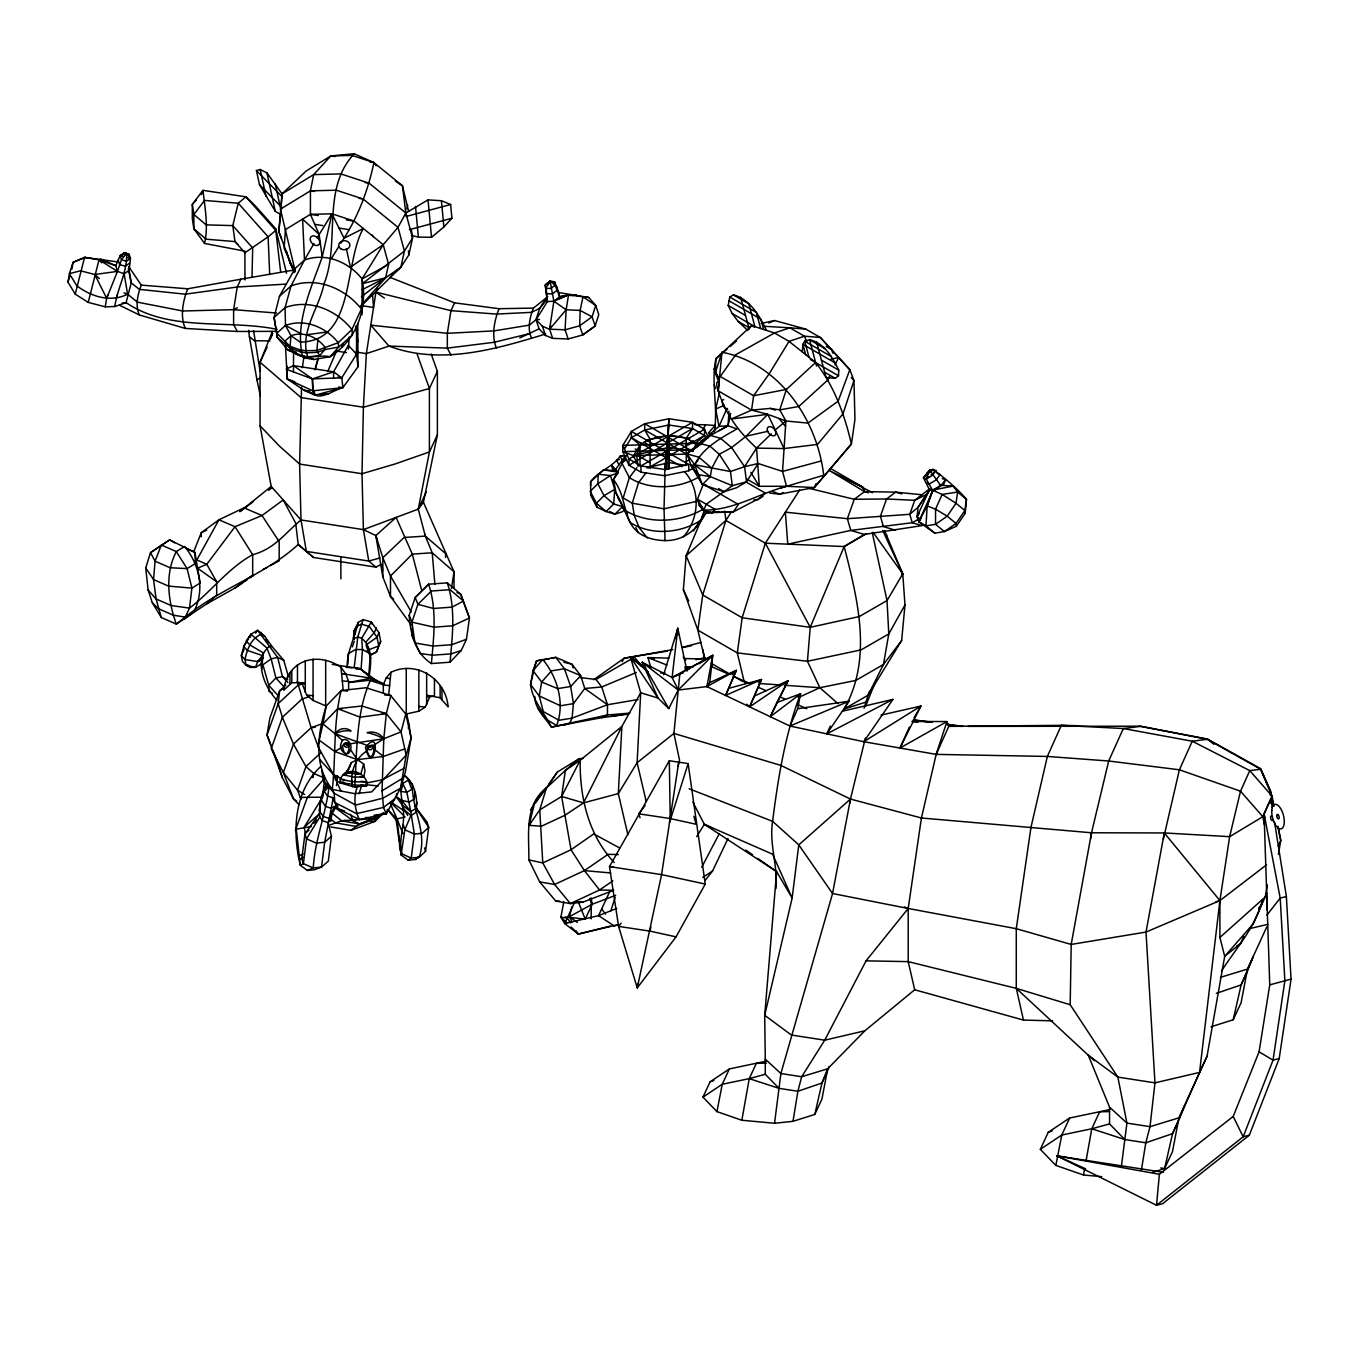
<?xml version="1.0" encoding="UTF-8"?>
<svg xmlns="http://www.w3.org/2000/svg" width="1359" height="1359" viewBox="0 0 1359 1359"><rect width="100%" height="100%" fill="white"/><g stroke="black" fill="none" stroke-linecap="round" stroke-linejoin="round"><path stroke-width="1.5" d="M313.895 243.533L304.501 260.045L295.005 268.538L279.444 296.313L274.059 317.496L277.287 337.576L288.159 350.18L305.537 358.181L302.479 356.058C294.682 322.813 311.279 288.006 322.219 256.987L319.11 234.36L310.413 214.348L310.447 190.855L313.657 174.615L330.832 155.945L354.223 153.737L373.929 162.604L402.434 185.775L408.6 211.325M354.257 639.511L354.274 630.508L358.334 622.388L363.091 619.551L371.33 621.98L378.974 632.716L380.673 641.414L376.392 652.014L370.667 655.14M583.096 758.458L579.172 758.679L557.292 772.082L546.42 787.999L539.761 809.845L542.768 862.931L554.625 884.471L570.372 903.599L599.54 890.009L613.69 890.298L583.215 902.036L570.372 903.599L555.746 901.068L539.693 881.906L528.872 859.89C529.161 834.749 523.894 805.292 546.573 787.591L535.463 803.016M293.442 371.907L293.578 351.268M669.223 468.787L669.07 435.254L668.458 442.117M411.369 235.413L418.385 237.078L431.533 237.298L443.883 226.97L451.918 218.221L450.627 204.513L441.42 200.724L428.017 199.875L405.831 213.006L398 227.344L383.221 244.688L362.089 278.918C367.881 308.952 356.415 340.175 330.203 356.687L313.98 359.489L307.797 356.873C299.201 332.208 319.416 307.61 323.986 283.946C340.633 242.31 320.894 189.377 354.223 153.737M354.767 787.082L340.124 782.886L340.277 779.217C345.373 767.003 363.125 770.349 366.794 781.918L366.947 785.621L354.767 787.082C356.975 751.17 355.922 710.723 371.398 678.124L383.985 683.866M1121.43 1166.09L1126.917 1123.095L1117.862 1077.109L1070.196 1004.726L1071.198 944.437L1091.532 832.778L1108.689 761.006L1123.315 728.526L1140.473 726.369L1207.353 739.313L1260.642 769.245L1270.376 791.261L1273.417 805.598M344.608 811.017L337.661 808.741L334.824 802.489L334.178 793.248L332.309 789.426C336.013 756.504 333.091 722.903 341.194 690.508L366.03 687.756L390.848 695.553L386.33 713.645L383.782 738.735L382.066 790.802L383.476 807.433L386.33 813.684L359.252 819.545L334.161 806.736M677.682 634.517L677.801 628.3L663.617 674.76M340.905 243.261L344.048 238.216L363.329 228.499C343.572 262.372 355.582 341.483 300.169 342.094L290.979 335.724L285.509 325.43L285.067 307.644L291.03 285.934L304.501 260.045C325.514 252.196 348.753 261.981 362.089 278.918L362.021 314.812M252.01 277.202L252.689 248.001L232.78 225.611L206.109 224.864L193.878 214.467L192.315 204.377L202.984 190.345L245.911 196.817L255.798 206.381L275.707 228.771L286.545 273.227M276.964 700.123C264.58 688.062 252.485 658.419 269.948 645.984L272.361 646.884L283.759 660.338L288.55 677.071M775.955 888.548C778.129 865.904 768.922 844.279 772.608 821.329C778.061 778.078 785.077 734.743 800.519 693.786L776.855 702.535L770.298 716.72L800.519 693.786L797.682 708.718L789.902 726.029L706.884 686.584L678.226 690.049L642.212 662.326L658.011 698.033L668.747 708.583L678.226 690.049L712.762 655.378L709.738 682.609L706.884 686.584L736.306 670.429L725.57 695.451L761.499 679.534L749.607 706.884L746.635 704.217M366.641 751.136C354.529 758.73 349.976 773.271 352.304 786.827M534.783 696.403C534.563 708.532 545.18 717.671 551.414 727.116L601.731 717.671L628.351 714.138M718.724 382.015L715.327 372.706L715.938 358.674L751.612 325.565L774.494 332.972L789.035 341.381L815.723 362.598M664.959 475.752L664.024 508.844L665.044 540.593C684.46 540.865 698.322 528.532 706.289 512.003M816.521 341.805L826.068 377.496L835.241 378.329L838.486 375.747L838.758 370.141C832.54 357.587 824.403 342.876 809.607 339.784L804.698 341.177L802.914 344.32L802.32 351.947M572.598 295.718L576.335 294.869L568.572 294.767L566.142 309.75L565.089 329.795L568.147 338.952L582.739 334.96L595.14 325.973L598.775 314.642L595.735 305.486L588.804 297.485L558.923 292.593L554.574 281.806L550.089 281.075L545.248 284.914L547.422 301.562L536.024 319.688L529.483 325.124L494.013 330.883L447.332 333.312L370.786 325.175L388.98 346.086C440.401 365.469 495.474 349.331 545.706 333.974M665.383 469.993L669.002 418.759L692.529 422.292L704.54 429.223L708.362 437.717M301.562 387.264L299.609 464.065L301.002 519.97L306.37 551.397L313.538 557.479L375.933 567.128L381.284 564.257M105.221 306.811L114.819 306.522L126.115 302.632L131.228 282.842L129.156 270.475L130.447 258.414L129.156 254.286L124.043 252.876L120.204 255.611L115.77 265.752L117.452 271.392L106.681 298.351L105.221 306.811L88.216 302.394L75.238 294.122L67.95 282.094L69.411 273.635L73.063 262.304L84.547 257.378L116.823 261.794M942.229 478.623L945.575 479.659L940.87 485.69L932.461 490.089L927.178 505.905L925.972 525.899L934.822 533.17L944.42 531.573L956.345 526.256L965.179 513.362L966.47 499.314C956.974 488.051 944.76 478.266 933.208 469.382L929.675 470.214L923.474 477.892L929.454 489.665L932.801 490.701L927.178 505.905L918.786 521.737L934.822 533.17M728.985 411.182L728.067 425.741L719.217 430.599M727.031 349.144L715.938 358.674C710.655 382.796 718.571 407.615 714.188 431.958L715.497 425.741M769.619 493.045L779.59 494.183L814.33 487.524L851.43 444.002C844.568 414.971 834.409 386.092 815.604 362.513L786.419 389.404L779.743 409.891L785.91 421.001L782.546 471.42L786.521 486.284L814.33 487.524L851.43 444.002L854.947 419.455L853.962 380.554L849.834 369.716L820.309 337.474L805.751 329.082L774.579 320.537L761.176 323.459M354.24 667.32L357.774 637.031L363.091 619.551M721.986 352.219L718.231 390.882C725.995 414.937 738.616 431.584 756.555 448.113L759.307 486.284L786.521 486.284L823.724 475.276C817.286 419.846 779.234 363.261 721.986 352.219L715.327 372.706L718.401 378.261M280.65 213.601L278.816 231.642L294.105 272.649M281.075 207.672L282.06 193.861L266.942 172.882L260.198 169.501L256.426 170.571L259.484 184.654L275.282 211.325L280.379 214.297M617.92 473.085L610.463 475.565L597.841 483.736L590.248 491.295L596.431 503.221L606.097 511.545L614.947 514.178L622.541 506.601L613.69 503.985L604.025 495.644L597.841 483.736L598.215 474.206L610.463 475.565L614.744 489.376L613.69 503.985L606.097 511.545L596.907 507.145L590.706 495.237L590.621 481.766C598.623 470.792 612.45 467.343 620.112 456.199L622.847 455.537M591.097 918.888L591.488 898.248M347.055 667.286C347.038 651.539 354.784 637.405 358.334 622.388M704.93 659.676L697.846 630.134L683.373 589.636L686.142 555.695L703.113 515.299M930.015 489.733L918.089 507.213L909.783 514.297L847.387 518.696L785.366 512.173L787.778 544.161L850.751 530.418L912.212 522.739L922.031 525.627L864.375 534.427L844.177 546.539L810.219 627.331L807.45 661.272L819.851 687.722L838.078 703.69M379.348 814.704L375.339 818.73L375.118 821.329L350.911 830.349L330.713 826.935M390.645 804.426L397.066 818.916L401.126 855.032L404.829 829.754L410.877 815.519L415.837 812.58C418.215 799.772 415.565 784.772 405.305 775.972L412.473 784.466C411.488 809.166 427.881 832.337 419.184 857.274L415.327 859.466L408.227 860.196L401.126 855.032L396.182 820.173L388.929 811.204M369.104 676.799C371.058 663.905 373.164 647.597 361.681 638.271L357.774 637.031L354.053 638.56M307.797 356.873L319.501 355.718L324.937 349.569L324.648 346.766C316.851 336.879 303.278 331.103 290.979 335.724L290.045 346.358L292.678 351.573C303.991 361.341 317.394 354.189 330.203 356.687L338.697 347.072L352.491 335.078L351.913 329.541L361.392 308.986C345.101 288.295 316.698 276.353 291.03 285.934L279.444 296.313M317.819 339.869L316.868 350.503L319.501 355.718M347.904 664.245L348.142 653.781L355.48 649.534L362.479 649.551L370.429 653.849L368.748 675.185L361.086 669.358L362.479 649.551L361.681 638.271L371.33 621.98L372.264 624.579M665.027 469.704L669.002 425.01L692.529 428.561L704.54 435.492L706.068 438.889M668.458 458.849L669.494 447.213L693.294 451.46M668.815 468.6L669.341 462.587L685.242 465.39M851.176 377.445L853.962 380.554L842.988 413.883L817.523 444.41L784.024 448.555L767.801 414.308L751.578 410.129L718.231 390.882L719.336 378.923M1272.228 807.603L1270.869 799.075L1264.057 813.752L1269.748 984.867L1259.063 1051.832L1233.208 1116.435L1159.38 1174.278L1156.526 1205.263L1162.692 1203.649L1249.346 1135.173L1279.21 1058.542L1291.05 979.126L1286.378 896.515L1274.538 822.076M864.069 708.243L868.129 695.179L901.663 640.497L904.975 604.976L902.767 573.906L884.556 530.673M1221.469 971.039C1236.163 948.089 1256.107 926.583 1262.562 899.59M747.807 330.543L738.192 321.437L732.127 313.487L728.203 305.452L729.783 297.06L733.35 294.886C749.93 299.116 759.545 315.9 766.442 330.373M330.849 821.346L332.021 812.529M388.708 694.891L390.95 672.314C416.483 659.778 446.109 679.279 448.113 706.884L440.129 697.779L426.658 695.196M706.884 686.584L712.762 655.378L679.857 673.724L673.911 733.435L679.568 760.344L678.022 766.221M349.195 337.083L348.346 349.127M920.043 519.087L917.087 516.658L918.089 507.213L929.454 489.665L917.087 516.658L918.786 521.737L925.972 525.899L935.57 524.302L947.206 516.165L956.023 503.255L957.619 492.043L953.169 486.114L939.188 485.18M376.188 165.798L373.929 162.604L351.981 155.402L330.832 155.945L306.302 170.894L282.06 193.861L278.816 231.642L281.636 238.725M350.469 749.658C353.425 743.271 343.232 733.962 341.058 743.594C338.102 749.964 348.278 759.29 350.469 749.658L357.383 759.63L363.668 763.962L364.976 770.723L363.838 776.923L354.427 777.127L343.232 774.817L349.161 769.109M327.298 784.347C320.792 793.333 318.652 805.921 319.841 816.963L322.423 820.717L328.182 822.603L331.409 836.329L328.317 861.147L321.556 867.076L314.49 869.743L307.389 870.456L300.288 865.292C292.134 831.606 293.833 791.159 320.928 766.374M321.913 795.711L319.246 810.898L323.408 816.521L329.167 818.407L336.981 805.292L331.273 808.282L325.514 806.397L321.42 800.213L324.903 787.014L327.451 785.519M305.231 833.067L304.229 827.189L322.542 797.138L324.461 780.287M415.056 792.382L414.274 799.092L409.314 802.048L401.669 800.366L396.624 797.376L396.573 793.605M1274.062 806.193L1272.092 796.119L1260.642 769.245L1249.77 770.621L1240.512 791.193L1229.64 836.668L1219.906 900.609L1199.555 1072.421L1172.545 1133.661L1164.612 1168.553L1152.5 1172.375M353.323 638.424L354.274 630.508L356.398 626.907L361.137 624.07L369.393 626.499L377.038 637.235L378.719 645.933L367.1 650.451M327.995 787.507L324.41 791.516L327.502 796.017L333.261 797.903L324.665 842.257L321.556 867.076L313.25 867.925L303.397 863.678L301.834 858.599L304.943 833.78L320.333 812.461M431.364 663.549C433.81 637.337 437.088 609.495 428.612 584.2L447.281 582.841L460.718 594.206L469.45 618.005L466.46 639.257L461.228 650.502L450.033 662.207L431.364 663.549C415.141 653.169 410.316 633.362 409.195 615.338L415.175 597.501L428.612 584.2L415.175 597.501L417.926 604.33L411.947 622.167L414.937 642.977L433.079 646.069L451.749 644.71L466.46 639.257M450.033 662.207C452.479 635.978 455.758 608.153 447.281 582.841M766.391 1061.107L729.375 1068.938L710.094 1081.815L702.977 1097.138L716.923 1111.611L741.844 1120.258L774.545 1123.264L780.881 1073.525L832.557 893.526L850.462 799.058L865.377 738.09M414.597 805.955L427.134 822.195L428.697 827.325L425.571 851.329L419.184 857.274L411.216 858.073L401.703 853.758C397.66 837.891 407.241 820.768 402.128 804.545M302.361 367.728L304.025 356.007M820.87 461.058L782.546 471.42L758.169 463.521L746.499 481.799L732.28 485.69L710.281 476.618L698.509 474.716L691.018 465.491L694.636 464.744C703.113 447.587 720.916 438.023 736.901 428.968L728.067 425.741L710.434 435.39L701.176 443.798L686.941 453.838L691.018 465.491L702.382 484.67L710.281 476.618L711.793 468.176L719.268 454.246L731.601 447.604L746.142 436.188L767.801 414.308L731.329 419.031L751.578 410.129L753.616 395.741L769.126 373.912L789.035 341.381L804.443 336.2L820.309 337.474L849.834 369.716L838.146 401.177L807.909 423.091L785.91 421.001L769.653 415.005M612.807 880.87L599.54 890.009L584.387 870.609L571.035 849.766L561.641 796.459L565.361 770.434L579.172 758.679L580.157 760.242C579.681 797.291 588.362 834.868 614.2 862.523M849.851 803.237L850.462 799.058L780.779 765.372L673.911 733.435L637.116 762.688L618.311 793.605L583.521 802.897L565.021 815.23L541.426 826.221L529.059 825.355L534.8 802.218L546.42 787.999L565.361 770.434L580.157 760.242L621.861 726.504L640.684 692.801L630.559 657.263L645.576 667.677M684.545 471.692C701.057 489.953 699.341 518.781 683.407 536.839M638.084 983.899L637.252 987.925L676.052 936.861L705.253 884.063L688.147 763.588L669.308 760.751L609.478 866.6L618.583 926.396L637.252 987.925L661.578 874.618L678.719 762.178M250.481 637.167L250.922 634.245L257.649 630.287L264.665 636.233L272.361 646.884M1090.598 838.945L1091.532 832.778L1164.306 832.948L1229.64 836.668L1262.834 816.691L1272.092 796.119L1249.77 770.621L1192.268 741.216L1123.315 728.526L1061.328 725.332L948.752 726.385L936.164 754.381L921.419 817.999L908.203 908.475L908.203 961.628L914.692 989.76L1023.48 1020.082L1052.562 1020.83M1163.355 839.149L1179.391 769.789L1192.268 741.216L1207.353 739.313M451.477 588.43L454.042 571.782L423.447 502.32L437.377 434.829L437.377 371.33L431.194 354.003M114.819 306.522C117.248 288.448 127.576 271.8 126.574 253.233L120.204 255.611L121.478 259.756L117.452 271.392L94.79 274.501L80.538 270.815L69.411 273.635L76.716 285.662C90.781 296.602 110.843 302.853 127.576 294.173L137.361 302.14L182.718 310.99L233.612 309.665L276.59 313.029M276.54 331.341L237.23 331.477L233.612 324.478L233.612 309.665L237.23 287.021L240.866 279.207L294.614 269.931M774.545 1123.264L793.01 1121.328L797.886 1091.26L801.674 1076.753L824.726 1040.179L866.057 960.847L908.203 908.475L1016.277 928.707L1071.198 944.437L1146.011 932.053L1219.906 900.609L1266.52 864.851M1141.407 1169.946L1145.807 1142.783L1150.003 1126.679L1154.963 1082.851L1146.011 932.053L1164.306 832.948L1219.906 900.609L1219.906 937.455L1224.697 956.328L1207.047 1056.266L1178.848 1117.862L1150.003 1126.679L1126.917 1123.095L1109.556 1107.16L1088.27 1055.213L1016.277 988.367L908.203 961.628L866.057 960.847M408.329 728.441L408.991 724.449L406.494 713.033M374.15 815.196L386.33 813.684L400.531 788.22L406.171 755.179L411.097 737.954L408.991 724.449M328.861 788.135C325.497 815.162 314.829 840.643 313.25 867.925L307.389 870.456M71.891 269.065L73.063 262.304L85.821 257.344M75.238 294.122L84.547 257.378L99.02 259.79L115.77 265.752L100.923 259.008L99.02 259.79L88.216 302.394M1219.906 937.455L1265.314 896.906L1267.369 884.947M1278.36 854.386L1280.773 840.44L1278.004 826.34M741.844 1120.258L749.251 1078.638L756.368 1063.316L766.408 1063.18M1101.707 1176.673L1083.531 1175.008L1084.601 1168.978M1086.045 1160.943L1091.77 1128.768L1099.669 1111.747L1109.759 1109.522M676.052 936.861L650.112 931.153L650.859 926.991M669.477 822.722L688.147 763.588M416.924 802.439L415.752 808.622L410.792 811.561L414.359 834.069L411.216 858.073L408.227 860.196M563.815 901.798L560.893 917.138L564.715 923.576L578.339 934.058L618.311 924.647M829.245 1066.577L827.121 1071.894L821.923 1099.108L814.805 1114.431L793.01 1121.328M1184.589 1105.496L1178.287 1121.294L1172.511 1151.515L1164.612 1168.553L1160.756 1167.942M1233.191 1019.777L1241.124 984.901L1253.168 956.736L1246.866 972.517L1241.09 1002.755L1233.191 1019.777L1210.988 1026.792M312.944 777.518L313.742 773.441L305.945 766.595L293.493 744.103L282.383 717.297L278.204 703.622L279.597 690.848L285.764 685.123M434.88 584.319L432.213 552.79L425.333 536.092L418.266 509.149L429.41 451.969L429.41 388.487L417.043 353.833M716.923 1111.611L722.258 1084.261L729.375 1068.938M1083.531 1175.008L1055.841 1165.41L1061.77 1135.037L1069.669 1117.998L1099.669 1111.747L1109.437 1111.628M324.257 776.278L323.442 780.372L326.873 787.201M730.615 413.476L728.067 425.741L718.979 426.42L686.941 453.838L694.636 464.744L702.382 484.67L724.024 491.72L736.697 487.694L746.499 481.799L744.579 466.664L731.601 447.604L720.627 438.379L710.434 435.39L700.632 441.284M294.699 271.528L284.116 248.255L285.458 229.552L310.413 214.348L331.919 213.788L354.24 221.126L383.221 244.688L388.572 264.41L385.633 277.797L360.39 306.319M406.851 208.946L407.666 205.175M360.577 306.556L400.888 267.162L404.421 251.075L412.575 237.995L411.352 229.79M391.409 275.147L400.888 267.162L408.855 254.931L412.575 237.995L405.831 213.006L402.434 185.775L395.401 181.104M322.219 256.987L331.919 213.788L344.048 238.216C358.674 215.266 368.34 189.19 373.929 162.604L370.005 162.01M814.805 1114.431L821.957 1083.038L827.614 1068.82L864.851 1030.801L914.692 989.76M533.289 672.671L530.554 684.545C532.439 701.074 544.585 712.609 551.414 727.116L607.473 714.97L629.863 713.101M727.065 408.295L718.979 426.42L715.7 409.093L719.438 392.768M675.457 638.543L677.801 628.3L687.008 671.125M128.493 257.123L129.156 254.286L124.043 252.876M261.862 669.206L263.051 652.711L249.903 644.947L246.234 640.989L250.922 634.245L266.84 647.92L271.137 658.86L275.911 678.022L284.133 687.025M571.935 906.691L569.353 916.713L572.054 921.912M434.455 678.617L434.455 695.978L429.733 696.81L425.299 707.088L418.861 711.182L405.746 714.138L401.041 731.889L406.171 755.179L371.687 791.889L354.869 793.656L332.309 789.426C313.012 765.168 317.7 733.52 326.177 706.068L341.194 690.508L347.411 691.136M314.914 369.665L318.142 358.198M315.135 369.699L318.363 358.232M404.795 748.894L383.442 756.453L357.383 759.63L351.234 762.688L346.307 772.795L360.764 774.273L363.668 763.962M533.73 670.7L536.516 660.848L555.763 657.348L572.02 664.262L580.684 675.644L584.744 688.486L607.473 704.743L638 699.545M357.757 323.748L357.995 366.743L342.91 387.638C336.183 388.606 316.001 403.708 312.808 390.831L313.114 389.744M285.407 345.152L287.276 379.042L303.957 390.186L315.05 395.265L316.528 394.823L315.288 395.299L313.351 389.795M387.451 809.777L386.33 813.684L382.27 813.277M664.772 474.784L664.5 475.735L640.972 472.185L628.962 465.254L622.83 451.681L622.83 445.412L631.408 431.398L644.727 423.719L669.002 418.759L664.5 475.735L688.775 470.775L693.769 467.887M335.282 779.692L336.471 775.785M336.505 785.638L337.661 775.87M344.286 779.624L340.277 779.217L351.947 781.561L352.304 780.44M343.844 782.342L340.124 782.886L352.304 784.126M351.947 781.561L354.427 781.816L354.767 780.678M359.116 793.724L361.409 786.182M731.601 511.579L725.893 520.429L702.722 594.987L697.846 630.134L737.308 652.915L807.45 661.272L861.147 649.874L888.786 633.923L904.975 604.976M799.67 490.004L765.338 543.209L742.167 617.767L737.308 652.915L744.375 682.456L750.661 682.898M400.82 791.397L403.402 783.09L408.363 780.134L411.777 789.358L406.834 792.314L400.82 791.397L402.451 805.292L410.792 811.561L406.834 792.314L401.364 780.321M145.719 567.926L150.509 552.62L169.603 539.897L194.966 552.383L197.565 568.198L216.693 581.805L216.693 594.987L206.772 603.838L176.296 624.087L161.313 617.53L152.31 602.716L148.114 590.01L145.719 567.926L153.533 579.546L156.115 598.979L161.313 617.53M67.95 282.094L69.768 276.421M107.803 294.886L106.681 298.351L94.79 274.501L99.36 278.544M116.279 298.063L117.418 294.529M550.718 325.735L549.597 329.201L552.654 338.357L568.147 338.952M349.671 767.512L351.234 762.688M610.837 910.785L615.219 897.246M948.752 726.385L946.934 721.561L899.964 748.045L920.909 706.034L863.763 741.708L892.931 699.409L826.833 733.86L849.137 701.21L789.902 726.029L863.763 741.708L936.164 754.381L946.934 721.561L911.923 721.425L918.055 722.241M299.948 349.824L305.724 350.724M300.475 351.964L306.268 352.813M302.276 355.956L308.051 356.856M312.4 777.467L313.742 773.441L324.699 778.163L307.134 798.005L295.345 830.434M352.321 646.901L354.257 641.312M348.617 689.676L348.617 681.488L345.798 673.928L340.956 667.269C317.768 651.08 287.106 659.828 283.793 690.185L291.794 682.711L305.265 682.864M704.489 509.863L700.717 520.395C680.078 533.492 651.182 535.803 630.151 522.485L616.188 493.266L613.385 479.608L626.278 455.707M201.421 194.592L202.984 190.345C204.903 207.757 208.573 226.307 204.546 243.448L244.875 251.143L244.994 280.005M357.723 785.944C353.051 796.34 354.75 809.335 359.252 819.545M921.096 518.357L918.786 521.737L932.801 490.701L926.226 479.031L929.675 470.214L935.977 470.52L932.478 475.327L926.226 479.031L923.474 477.892L929.675 470.214L940.87 485.69L934.414 489.699M866.634 533.577L844.177 546.539C857.614 599.234 872.886 658.334 844.16 709.007L868.129 695.179L869.675 691.221M193.725 551.686L201.285 532.694L218.918 519.801L246.811 506.516M272.429 331.46L260.045 362.275L260.045 425.775L271.188 486.403L301.002 519.97L363.397 529.619L375.831 535.548L382.83 557.734L390.492 576.012L411.25 611.907M270.339 339.342L272.649 333.567M383.306 693.192L383.306 685.004L386.126 677.988L390.95 672.314M329.371 820.513L331.426 815.4L328.182 822.603M865.615 706.119L874.788 683.458M943.35 485.146L945.575 479.659M637.983 465.916L636.573 454.789L641.329 443.204M327.689 371.653L336.471 351.047L346.375 352.593M329.167 818.407L331.528 812.903M725.57 695.451L736.306 670.429L709.738 682.609M376.477 627.739L374.523 632.258L365.792 642.246M378.974 632.716L377.038 637.235L365.996 644.998L370.752 658.13M378.719 645.933L380.673 641.414M378.329 647.496L376.392 652.014L369.699 655.14M814.33 487.524L815.995 483.668M728.883 688.3L761.499 679.534L749.607 706.884L788.118 680.706L770.298 716.72M826.833 733.86L830.315 726.131M899.964 748.045L909.358 727.133M1278.241 846.045L1280.773 840.44L1278.173 828.141M1266.316 894.494L1252.913 924.171L1224.697 956.328L1240.512 943.639L1243.876 936.164M1265.314 896.906L1266.996 893.152M244.178 649.33L241.341 655.599L242.429 661.34L246.098 665.281L250.175 667.405L255.509 667.371L262.236 663.413M341.738 347.258L343.368 343.691M1266.792 926.855L1247.426 969.103L1220.501 977.325M128.646 266.534L141.302 285.118C137.735 294.173 135.068 305.775 139.331 314.948L185.232 328.419L237.23 331.477M240.866 279.207L187.729 288.788C182.972 300.866 179.932 316.086 185.232 328.419M267.128 347.038L260.045 362.275L301.002 397.575L363.397 407.224L429.41 388.487L437.377 371.33M377.7 288.295L375.933 292.117L366.369 353.629L363.397 407.224L362.004 473.73L363.397 529.619L368.765 561.046L375.933 567.128M547.711 296.721L533.424 308.102L499.025 308.697L454.586 302.853L450.95 310.667L447.332 333.312L447.332 348.125L450.95 355.124M437.377 434.829L429.41 451.969L395.214 463.929L362.004 473.73L299.609 464.065L279.325 445.99L260.045 425.775M499.025 308.697C494.268 320.775 491.228 335.996 496.511 348.312M363.397 529.619L418.266 509.149L426.233 491.992M533.424 308.102C529.84 317.157 527.19 328.759 531.454 337.932M530.808 821.583L529.059 825.355L539.761 809.845L561.641 796.459L580.157 760.242M574.942 901.544L564.715 923.576L598.572 915.66L616.748 908.424M565.123 916.917L585.253 919.16L592.167 904.279L590.757 898.112M609.698 891.674L598.572 915.66L614.319 926.006L618.141 924.596M827.121 1071.894L821.957 1083.038L797.886 1091.26L778.996 1088.338L749.251 1078.638L722.258 1084.261L702.977 1097.138M1055.841 1165.41L1040.348 1149.323L1048.248 1132.302L1069.669 1117.998M1207.047 1056.266L1199.555 1072.421L1154.963 1082.851L1117.862 1077.109L1088.27 1055.213L1094.556 1060.716M1246.866 972.517L1241.124 984.901L1216.288 993.378M1178.287 1121.294L1172.545 1133.661L1145.807 1142.783L1124.81 1139.538L1091.77 1128.768L1061.77 1135.037L1040.348 1149.323M247.321 640.531L248.901 637.133M705.032 880.564L712.592 870.949L727.982 838.588M703.13 429.58L705.44 424.789L715.038 425.486L708.294 433.096L712.235 433.861M829.585 376.256L827.784 380.027L798.786 406.494L779.743 409.891L770.383 408.396L751.578 410.129M834.97 364.993L838.571 357.485L830.91 359.15M868.129 695.179L883.469 664.466L901.663 640.497M776.855 702.535L788.118 680.706L754.67 695.944M701.72 867.229L719.149 833.95M333.601 378.108L333.601 371.839L348.346 345.356L356.534 354.155L357.995 366.743M317.021 238.029L331.919 213.788M622.099 661.765L624.121 658.215L667.269 651.114M547.711 284.982L550.089 281.075L555.118 285.22L559.619 296.738L553.877 301.222L547.422 301.562L545.248 284.914L549.648 281.653L554.574 281.806L555.118 285.22L550.718 288.482L545.774 288.329L550.089 281.075L553.877 301.222L549.597 329.201L565.089 329.795L579.681 325.803L592.082 316.817L595.735 305.486L583.011 296.823L568.572 294.767L559.619 296.738L558.923 292.593M913.911 718.011L920.909 706.034L881.074 715.106M246.404 642.026L243.703 646.493L241.341 655.599L245.011 659.54L246.098 665.281L255.509 667.371L257.717 661.595L262.372 655.548L247.372 650.434L243.703 646.493L250.922 634.245M319.841 816.963L306.505 838.86L303.397 863.678L300.288 865.292L296.228 829.177L311.33 826.459M624.732 448.555L631.408 437.649L644.727 429.971L669.002 425.01M693.464 531.046L699.953 520.429M696.708 836.651L704.336 824.318L692.869 802.082M331.443 258.414L338.799 246.625M287.021 366.318L287.276 379.042L312.808 390.831L342.91 387.638L341.772 377.819L356.534 354.155L356.585 325.922M1258.859 908.356L1261.118 904.822M1258.791 908.899L1262.171 903.582M546.726 297.4L539.676 308.357L536.024 319.688L539.081 328.844L545.503 335.469L552.654 338.357M697.965 460.242L694.636 464.744L730.479 471.522L744.579 466.664L756.555 448.113L771.266 433.827M686.244 465.457L686.244 438.159L692.529 428.561L692.529 422.292L628.962 459.002L628.962 465.254L692.529 428.561M882.721 530.452L902.767 573.906L887.019 600.559L859.381 616.51L810.219 627.331L742.167 617.767L702.722 594.987L686.142 555.695L688.35 552.366M917.087 516.658L919.296 513.43M618.158 472.694L613.385 479.608C623.679 492.281 623.458 508.351 630.151 522.485C636.878 535.735 651.08 540.304 665.044 540.593M548.968 784.143L557.292 772.082M298.521 856.034L303.074 853.928M396.182 820.173L397.066 818.916L405.067 816.929M399.342 845.774L400.242 844.517M255.611 633.175L257.649 630.287L277.661 657.45L282.451 676.595L287.921 682.592M702.365 517.066L705.967 512.02M530.52 809.879L533 806.448M590.655 485.622L590.621 481.766L603.447 469.891L614.727 470.571L625.429 455.843L620.112 456.199L622.354 460.327L623.73 460.005M636.912 467.598L629.353 477.638L623.186 497.938L632.275 503.187L664.024 508.844L696.946 501.267M646.001 472.83L638.424 482.887L632.275 503.187L634.364 515.724L639.223 527.734L647.258 537.909M418.266 509.149L423.447 502.32M748.826 329.201L751.612 325.565L754.466 327.213M640.072 817.744L638.696 813.803L645.151 805.479M333.55 809.488L337.287 804.732M1266.809 915.151L1280.212 898.129L1286.378 896.515M333.482 809.641L336.981 805.292L330.832 812.784M621.182 923.169L618.583 926.396L650.112 931.153M313.946 823.231L316.562 820.021M376.477 815.519L373.861 818.696L359.625 823.962L350.911 830.349M546.063 300.645L539.676 308.357L531.454 312.349L496.511 314.082L450.95 310.667L375.933 292.117L384.427 298.131M588.804 297.485L583.011 296.823L580.14 310.43L579.681 325.803L582.739 334.96L595.14 325.973L592.082 316.817L580.14 310.43L566.142 309.75L549.597 329.201L542.445 326.313L536.024 319.688L539.506 319.501M797.767 696.929L800.519 693.786M301.002 519.97C284.914 533.153 274.892 548.866 252.672 554.693C227.87 568.334 211.341 591.59 189.496 608.102L185.3 617.156L176.296 624.087C168.108 600.967 164.609 574.127 176.296 551.567L184.603 546.454C199.518 564.393 205.277 590.995 193.59 612.026L184.603 618.974M390.899 803.458L394.569 799.415L390.135 803.543M196.223 200.181L192.315 204.377L192.315 218.714L193.878 228.805L204.546 243.448M330.815 819.137L335.384 822.807L355.362 826.306L375.339 818.73L380.35 814.398M625.004 509.166L622.473 511.697L614.947 514.178L609.579 511.46M731.991 674.727L736.306 670.429M383.748 812.835L375.118 821.329L371.092 821.736M785.196 683.526L788.118 680.706M322.779 723.532L311.126 727.694L293.493 744.103L283.352 772.524L293.493 798.871L299.031 804.732M320.588 752.971L305.945 766.595L297.536 790.174L301.035 799.296M378.295 814.568L373.861 818.696L341.636 820.819L330.169 824.879M415.327 859.466L418.181 856.833M306.013 352.813L317.479 352.372L324.937 349.569L338.697 347.072L338.238 342.706C326.024 327.196 304.756 318.227 285.509 325.43L276.828 333.21L277.287 337.576L290.656 348.21L300.696 351.998M290.979 335.724L285.424 340.701L285.73 343.487L292.678 351.573L302.479 356.058M411.25 625.089L390.492 596.448L382.83 576.879L375.831 535.548L396.115 517.405L412.304 554.115L421.477 589.585M686.142 555.695L725.893 520.429L724.704 511.171M304.229 827.189L319.433 813.803M309.003 830.213L304.943 833.78L306.505 838.86L316.358 843.107L324.665 842.257L331.409 836.329M723.956 491.635L706.238 504.223L703.758 510.101L705.593 512.87L733.299 511.901L762.96 496.46M923.474 477.892L925.904 475.769M929.556 472.575L933.208 469.382L926.957 473.085L928.35 473.645M926.226 479.031L928.673 476.89M933.531 472.643L935.977 470.52M700.242 443.119L622.83 445.412L628.962 459.002L640.972 465.933L704.54 429.223L704.54 435.492L695.315 443.408L695.315 448.385M197.565 568.198L206.772 564.291L235.022 526.697L261.998 515.52L283.216 499.942L295.684 523.147L298.216 544.534C264.954 574.976 220.005 588.277 185.3 617.156L173.188 615.134L158.205 608.577L152.31 602.716M730.208 346.426L736.544 340.99M400.888 267.162L385.633 277.797L362.411 283.657L404.421 251.075L398 227.344L363.142 199.009L336.302 190.192L310.447 190.855L280.43 209.15L295.345 271.715M775.683 429.529L785.91 421.001M239.897 511.714L271.188 486.403M303.057 857.155L300.288 859.398L301.834 858.599M758.322 682.116L761.499 679.534M919.584 518.611L912.212 522.739L909.783 514.297L914.743 500.316L929.862 488.561M361.409 296.84L385.633 277.797L362.292 289.637M394.552 798.956L383.476 807.433L356.5 813.616L334.824 802.489L332.123 797.41M240.135 511.358L253.504 501.454M268.555 490.327L271.902 487.847M692.92 449.829L701.176 443.798L709.857 446.109L719.268 454.246L730.479 471.522L732.28 485.69L724.024 491.72L718.605 488.577M206.772 603.838L235.022 588.005L252.672 575.129L252.672 554.693L235.022 526.697L218.918 519.801L196.851 559.942L206.772 564.291L216.693 581.805M263.374 657.484L257.717 661.595L245.011 659.54C247.032 649.602 251.075 638.254 261.302 634.228L264.665 636.233M130.447 258.414L126.608 261.166L121.478 259.756L126.574 253.233L130.447 258.414L127.882 257.717M129.581 263.153L125.317 266.194L119.626 264.631L118.199 260.028M593.645 679.755L624.121 658.215L672.858 649.585M262.814 658.045L257.717 661.595L262.763 658.622M539.693 881.906L554.625 884.471L584.387 870.609L608.085 854.318L618.294 854.573M383.221 244.688L350.435 267.162L346.324 248.544M235.022 588.005L243.023 582.603M244.212 581.788L247.236 579.749M250.26 577.694L253.487 575.503M702.807 877.421L712.592 870.949M372.842 745.87L383.782 738.735L401.041 731.889L386.33 713.645L361.987 706L337.661 708.685L322.932 723.939L317.819 746.193L333.635 774.817L340.905 791.04M101.687 262.865L99.02 259.79L117.452 271.392L124.145 273.754L129.156 270.475M1236.911 945.881L1240.512 943.639M284.592 687.79L279.597 690.848L269.863 718.13L267.027 734.964L282.383 777.705L293.493 798.871L296.687 801.198M382.066 790.802L402.247 778.469M699.036 663.77L712.762 655.378L672.11 677.495L642.212 662.326L668.747 708.583M282.06 193.861L313.657 174.615L340.871 173.918L369.138 183.193L405.831 213.006L406.154 216.489L450.627 204.513M260.316 395.758L256.936 379.84L259.773 378.176M626.754 459.631L621.658 462.621L629.353 477.638C650.265 490.82 678.922 488.934 699.766 476.482M614.744 489.376L604.025 495.644L596.431 503.221L596.907 507.145M319.195 740.179L334.79 751.493L341.738 747.45M580.055 677.563L596.006 679.449L634.483 657.195L641.567 666.25M689.777 438.77C673.113 434.574 654.409 434.404 640.038 445.039L633.549 455.639L638.186 465.916M633.209 456.726L636.573 454.789L669.494 447.213M686.244 444.801L693.311 440.724M648.158 468.04L704.54 435.492M686.244 461.533L689.574 459.614M703.435 509.081C680.146 522.552 648.685 524.676 625.276 510.474L616.188 493.266M901.578 574.585L902.767 573.906L873.005 532.252M615.661 895.309L592.167 904.279L569.353 916.713L577.371 922.37M388.572 264.41L362.089 278.918M263.425 569.268L266.925 567.399M270.441 565.531L279.19 560.859L279.19 541.697L261.998 515.52L244.807 508.164M403.946 768.379L382.287 779.777L365.826 783.158M233.612 309.665L237.349 307.78M519.801 337.949L539.081 328.844M926.906 494.302L914.743 500.316L886.544 498.974L854.267 499.297L807.535 487.966M293.442 365.622L286.137 369.206L312.281 378.855L341.772 377.819L333.601 371.839L293.442 365.622L312.281 378.855L312.808 390.831M679.857 673.724L672.11 677.495L678.226 690.049M601.731 717.671L607.473 714.97L607.473 704.743L601.731 686.991L596.006 679.449M206.704 530.146L201.285 532.694L201.285 536.771M358.453 818.356L353.136 820.802L335.605 808.061M799.058 697.235L819.851 687.722L855.83 680.417L883.469 664.466L888.786 633.923L887.019 600.559L872.257 532.643M715.7 409.093L724.33 405.203M559.534 298.674L568.572 294.767L553.877 301.222L566.142 309.75M783.277 492.587L779.59 494.183L772.914 491.584M768.871 322.983L774.579 320.537M683.288 672.722L672.11 677.495L677.801 628.3L678.294 634.602M636.267 672.501L601.731 686.991L584.744 688.486L573.447 703.639L572.054 718.13L569.625 723.379L564.427 724.993M373.606 817.557L377.615 817.15L373.861 818.696L365.945 817.371M607.473 704.743L572.054 718.13L559.042 720.27L543.294 711.572L539.234 695.927L530.554 684.545L533 670.633L536.516 660.848L549.512 658.724M332.038 813.124L341.636 820.819L359.625 823.962L377.615 817.15M301.511 684.138L297.672 685.497L278.204 703.622L267.027 734.964L270.764 744.647M309.512 696.437L301.851 699.172L282.383 717.297L271.205 748.639L283.352 772.524L297.536 790.174L304.569 794.488M710.094 1081.815L713.866 1080.507M1048.248 1132.302L1052.155 1130.943M333.601 371.839L312.519 378.889L313.046 390.865M461.228 650.502L451.069 653.883L432.4 655.225L420.169 653.492L412.185 636.165L411.879 628.079M844.16 709.007L865.785 702.161M938.559 488.221L932.801 490.701M1215.965 901.815L1219.906 900.609M827.614 1068.82L801.674 1076.753L780.881 1073.525L765.27 1059.171L764.709 1015.309L776.618 871.612L757.795 858.429M780.796 488.034L786.521 486.284C758.662 493.657 733.418 510.457 703.758 510.101L699.273 505.412L697.456 499.161L703.316 484.212L738.43 504.478L733.299 511.901L721.561 511.663M315.05 395.265L342.672 387.604M379.925 557.971L368.765 561.046L306.37 551.397L298.216 544.534M749.251 1078.638L765.27 1074.273L778.996 1088.338M1091.77 1128.768L1109.556 1123.927L1124.81 1139.538M1269.748 984.867L1291.05 979.126M409.45 229.654L451.918 218.221M610.259 926.074L578.339 934.058L571.069 927.008M682.065 647.428L701.04 642.416M1279.21 1058.542L1273.043 1060.156L1259.063 1051.832M1249.346 1135.173L1243.162 1136.787L1156.526 1205.263L1056.826 1155.83L1163.457 1172.324M646.103 440.248L650.095 439.229L650.095 468.498M529.483 333.651L494.013 342.298L447.332 348.125L388.98 346.086L366.369 353.629L355.973 352.015M619.517 459.495L616.459 460.225L618.957 464.812M618.957 715.378L622.915 714.443L611.686 716.346M1249.567 928.622L1267.811 924.358M864.851 1030.801L824.726 1040.179L791.346 1035.014L764.709 1015.309L792.144 898.044L798.786 844.873L850.462 799.058L921.419 817.999L1091.532 832.778M842.444 711.182L892.931 699.409M744.579 466.664L758.169 463.521M646.68 467.751L669.341 462.587M746.142 436.188L767.801 431.313M683.509 647.462L691.629 645.627M348.736 744.019L383.782 738.735A66.098 65.028 -83.5 0 0 367.168 732.62A15.527 15.272 -83.5 0 1 383.782 738.735M646.272 440.333L666.997 435.729M695.961 659.693L705.491 657.569M551.074 658.368L555.763 657.348L564.427 668.747L570.661 686.499L573.447 703.639L560.435 705.78L539.234 695.927L541.663 682.031L551.414 670.87L564.427 668.747L580.684 675.644L570.661 686.499L557.666 688.622L541.663 682.031L533 670.633L542.751 659.489C557.462 676.884 565.157 703.775 556.629 725.519L546.539 719.472L537.875 708.09M688.775 470.775L688.775 464.523L664.5 469.467L640.972 465.933L640.972 472.185M786.419 389.404L753.616 395.741L720.27 376.494L735.78 354.665L774.494 332.972L789.902 327.808L805.751 329.082M953.169 486.114L932.461 490.089L942.144 494.438L956.023 503.255L964.873 510.542L965.179 513.362M349.467 682.32L371.398 678.124M797.682 708.718L849.137 701.21M306.692 334.756L327.553 331.936M611.669 465.441L614.727 470.571L616.408 470.384L611.669 465.441L612.909 470.384M559.619 296.738L565.888 296.041M570.067 295.582L576.335 294.869M349.467 682.473L369.325 680.281L383.238 684.647M122.208 303.057L126.115 302.632C169.569 332.343 227.785 319.127 277.185 329.371M356.007 669.036L359.965 668.628L376.919 680.944L372.927 679.84M297.213 681.335L311.126 727.694L315.254 727.269M341.636 820.819L345.645 820.411M369.342 819.341L375.339 818.73M719.607 511.613L705.593 512.87L699.273 505.412L702.569 507.315M660.78 673.045L664.908 672.688M320.435 394.535L328.249 393.957L324.24 393.329M445.582 557.428L445.582 553.606L425.333 536.092L404.082 537.501L382.83 557.734L382.83 576.879M286.426 284.082L237.23 287.021L185.232 294.19L139.331 289.365L131.228 282.842L128.324 268.844M322.542 797.138L300.203 797.444M753.922 499.942L757.982 499.772L765.202 493.062L746.074 482.02M624.919 451.613L693.99 449.574M687.501 454.042L633.549 455.639L622.83 451.681M685.055 666.963L693.362 666.725M305.486 350.724L316.868 350.503L338.238 342.706L351.913 329.541C336.42 309.886 309.461 298.538 285.067 307.644L274.059 317.496L276.828 333.21L290.045 346.358L300.169 349.909M685.106 667.099L691.374 666.997M967.727 726.385L1140.541 726.199L1207.438 739.024L1260.71 768.701L1270.444 790.717L1270.631 794.913M354.427 781.816L366.794 781.918L360.781 781.289M269.931 340.922L254.49 340.735L249.393 336.658L248.663 330.356M694.398 424.603L705.44 424.789M756.555 448.113L784.024 448.555M936.164 754.381L1047.347 756.436L1108.689 761.006L1179.391 769.789L1240.512 791.193L1262.834 816.691L1264.414 824.76M1077.721 725.706L1061.328 725.332L1047.347 756.436L1030.954 827.478L1016.277 928.707L1016.277 988.367L1023.48 1020.082M668.951 658.13L647.988 657.603L650.825 667.711M683.628 658.503L706.68 659.098M341.602 673.775L345.798 673.928M555.746 901.068L559.976 901.221M574.755 901.747L583.215 902.036M725.893 520.429L765.338 543.209L844.177 546.539M763.707 326.262L789.902 327.808L804.443 336.2L806.838 341.839M759.052 683.475L780.015 684.936M784.211 685.242L819.851 687.722M141.302 285.118L187.729 288.788M584.387 870.609L610.65 872.954M346.035 667.286L352.015 667.864M355.99 668.237L359.965 668.628L373.776 680.434M922.132 494.778L895.666 492.128L864.511 491.601L829.5 470.639L862.659 487.015L864.562 490.803M383.306 685.004L389.625 685.632M342.298 680.859L348.617 681.488M297.468 664.704L297.468 682.065L305.265 684.172M426.658 696.504L429.733 696.81M384.563 694.925L390.848 695.553M302.191 683.849L306.624 695.044L313.063 695.689M418.861 706.442L425.299 707.088M341.721 709.109L337.661 708.685L360.152 717.195L386.33 713.645L382.27 713.237M346.307 772.795L350.299 773.203M356.771 773.866L360.764 774.273M343.232 774.817L346.851 775.191M360.22 776.55L363.838 776.923M337.661 781.833L343.742 782.444M366.047 784.721L378.21 785.961M340.124 782.886L346.205 783.497M360.865 784.992L366.947 785.621L352.066 784.873M684.851 668.9L688.928 669.443M913.435 719.794L932.206 722.275M946.815 724.211L963.497 726.402M913.435 720.083L930.117 722.308M946.815 724.534L961.425 726.47M702.382 484.67L706.578 485.282M638.696 813.803L670.225 818.56L696.165 824.267L693.905 816.249M332.225 664.398L359.965 668.628M344.218 674.064L370.531 678.073M330.832 155.945L334.756 156.557M365.18 182.582L369.138 183.193M310.447 190.855L314.507 191.483M359.099 198.38L363.142 199.009M310.413 214.348L318.38 215.571M346.273 219.886L354.24 221.126M314.761 224.354L322.847 225.594M339.037 228.108L349.144 229.671M361.069 305.554L373.538 307.491L372.451 293.425M357.757 342.077L355.888 326.126M292.304 350.826L288.159 350.18L296.194 352.117M314.201 359.523L305.299 358.08M337.678 377.173L341.772 377.819M338.816 387.009L342.91 387.638M309.971 391.12L303.957 390.186L314.541 394.127M603.447 469.891L617.733 472.134M613.538 867.263L609.478 866.6L661.578 874.618L705.253 884.063M671.057 435.593L689.081 438.668M386.126 677.988L390.322 678.702M1159.38 1174.278L1056.826 1155.83L1085.705 1168.876M654.002 658.911L647.988 657.603L666.912 665.061M528.872 859.89L542.768 862.931L571.035 849.766L593.696 833.933L619.619 847.948M563.832 662.241L572.02 664.262L573.175 667.932M120.204 255.611L122.769 256.307M686.941 453.838L698.9 457.236L711.793 468.176M901.73 493.912L895.666 492.128L886.544 498.974L880.428 516.233L883.435 526.646L895.547 530.231M868.401 492.756L864.511 491.601L854.267 499.297L847.387 518.696L850.751 530.418L864.375 534.427M561.641 796.459L583.521 802.897L621.861 726.504L618.311 793.605L627.824 834.511M1016.277 988.367L1070.196 1004.726M770.383 408.396L775.276 410.129M123.975 292.898L127.576 294.173L124.145 273.754M367.389 745.496L335.112 733.775L322.932 723.939L326.177 706.068L313.063 700.446L306.624 695.044M334.79 751.493L357.383 759.63M287.276 379.042L294.75 381.794M614.727 470.571L618.09 471.828M927.178 505.905L935.536 509.166L947.206 516.165L956.056 523.436L956.345 526.256M689.115 788.764L772.608 821.329L798.786 844.873L832.557 893.526L908.203 908.475L904.33 906.929M389.778 277.287L454.586 302.853M937.031 473.272L940.088 474.529L936.215 479.88L929.267 483.974L926.209 482.717M931.102 474.767L932.478 475.327M187.474 549.104L194.966 552.383L195.39 563.509L187.1 568.623L170.079 567.739L155.079 561.182L150.509 552.62L169.603 539.897L174.784 542.853M704.336 824.318L772.608 854.216L792.144 898.044L776.618 871.612L704.336 824.318L711.352 827.784M711.861 666.759L729.29 674.472M733.181 676.187L748.673 683.05M758.373 687.331L766.119 690.746M779.675 696.742L785.502 699.324M797.121 704.455L806.804 708.735M456.964 592.524L460.718 594.206L469.45 618.005L452.615 625.803L433.946 627.162L411.947 622.167L409.195 615.338M99.02 259.79L102.503 261.404M283.759 660.338L277.661 657.45L271.137 658.86L262.916 664.789L268.759 685.361L268.759 691.119L272.344 693.226M340.922 778.316L333.635 774.817L320.045 759.834M359.625 823.962L353.136 820.802L350.486 814.347M399.58 798.82L396.624 797.376L402.451 805.292L401.364 800.468L401.754 802.506M119.711 305.333L139.331 314.948M400.124 848.628L401.703 853.758M844.483 478.028L872.529 492.688M285.509 325.43L301.375 333.923M826.187 346.511L831.64 349.654L833.033 353.255M733.35 294.886L748.792 303.804L754.908 326.636L732.127 313.487M825.032 348.685L809.607 339.784L816.555 366.047M729.783 297.06L756.351 312.4L760.666 328.504M831.283 356.517L804.698 341.177L809.013 357.264M728.679 300.594L760.802 319.144L763.554 329.439M835.038 362.853L802.914 344.32L805.666 354.614M728.203 305.452L745.53 315.458M821.431 360.135L838.758 370.141M810.304 359.455L838.486 375.747M738.192 321.437L748.775 327.553M824.658 372.213L835.241 378.329M830.383 468.379L862.659 487.015L864.409 490.786M686.244 438.159L695.315 443.408L696.861 446.822M746.923 479.132L759.307 486.284L750.814 472.337M691.612 450.797L644.727 423.719L644.727 429.971L650.095 439.229M644.727 429.971L688.13 455.027M691.018 465.491L694.228 467.343M688.775 464.523L631.408 431.398L631.408 437.649L640.038 445.039L640.038 466.324M643.707 442.185L650.095 445.871M631.408 437.649L681.81 466.749M635.248 448.912L640.038 451.681M636.573 454.789L650.095 462.604M712.099 663.821L730.038 674.166M733.622 676.238L742.592 681.42M287.819 679.738L282.451 676.595L275.911 678.022L268.759 685.361L278.34 695.859M392.326 802.999L403.912 810.694M745.802 850.054L752.648 854.845M694.636 464.744L710.281 476.618M374.32 749.285L383.442 756.453M410.877 815.519L402.876 808.605M1207.438 739.024L1213.893 744.324M632.835 660.644L630.559 657.263L648.277 672.059M298.419 544.704L313.538 557.479M393.6 599.166L390.492 596.448L390.492 576.012L412.304 554.115L432.213 552.79L454.042 571.782L454.042 588.141M335.112 733.775A12.809 11.45 -84.5 0 1 351.047 730.972A33.516 29.949 -84.5 0 0 335.112 733.775L342.519 740.434M319.11 234.36L302.598 219.105L304.501 260.045M237.825 244.314L235.005 241.596L232.78 225.611L238.25 203.238L245.911 196.817L275.775 230.401L280.617 271.613M566.703 922.778L560.893 917.138L567.247 918.123L570.576 922.897M387.4 809.369L397.066 818.916L402.893 833.543M390.492 802.269L403.606 815.451M256.426 170.571L281.653 196.223M259.484 184.654L282.315 207.876M247.746 664.772L250.175 667.405M644.913 665.264L642.212 662.326L644.93 665.434M148.114 590.01L156.115 598.979L171.115 605.536L189.496 608.102L191.891 588.124L187.1 568.623L176.296 551.567L161.313 545.01L155.079 561.182L153.533 579.546L168.533 586.103L191.891 588.124L200.198 583.011L197.887 570.05M778.894 418.419L785.553 426.301M401.669 800.366L410.792 811.561M390.712 695.519L405.882 714.188L411.097 737.954L405.356 772.014L400.531 788.22L382.83 798.209L355.65 805.055L334.178 793.248L323.442 780.372L321.743 770.281M683.203 656.839L685.734 660.066M407.717 815.383L402.502 806.567M622.745 507.892L627.535 514.348M601.697 908.933L605.485 914.063M286.46 251.313L289.977 263L293.714 268.165M372.026 234.869L373.283 236.602M576.114 930.864L578.339 934.058M630.559 657.263L658.011 698.033L640.684 692.801L637.116 762.688L646.204 801.521M416.398 808.486L428.697 827.325L422.309 833.271L414.359 834.069L404.829 829.754L403.266 824.624M715.327 372.706L718.333 377.377M265.888 639.511L267.825 642.909M765.338 543.209L810.219 627.331M617.937 497.751L619.772 501.284M289.977 263L293.85 270.441M713.985 368.867L718.673 378.21M335.843 805.089L337.661 808.741L337.661 804.851M1233.208 1116.435L1243.162 1136.787L1273.043 1060.156L1284.867 980.739L1280.212 898.129L1264.057 813.752L1264.702 817.863M683.373 589.636L688.69 600.984M635.859 527.53L638.186 532.677M589.67 898.741L592.167 904.279M578.221 901.73L585.253 919.16M272.989 750.457L278.204 764.03M311.126 727.694L318.414 747.127M261.013 632.292L262.219 635.553M541.443 711.912L542.751 715.734M542.445 326.313L545.503 335.469M714.273 384.801L715.463 388.436M425.333 536.092L424.806 534.053M424.535 847.914L425.571 851.329M278.799 765.983L282.383 777.705M375.831 535.548L376.919 539.523M740.621 297.128L749.115 328.827M354.274 630.508L355.294 634.398M275.231 183.805L280.786 209.388M266.942 172.882L275.282 211.325M260.198 169.501L266.041 196.46M702.756 649.296L704.489 657.603M260.079 371.228L253.572 330.628M249.393 336.658L256.936 379.84M711.47 662.699L712.065 666.216M886.459 534.461L887.104 538.385M711.521 663.26L712.15 667.337M556.561 286.477L557.156 290.265L552.264 293.884L546.794 293.714L546.182 289.926M698.9 457.236L699.087 458.73M285.577 345.237L286.07 349.433M408.413 250.871L408.855 254.931M319.722 806.397L320.129 810.44M340.956 667.269L343.215 690.287M441.42 200.724L443.883 226.97M428.017 199.875L431.533 237.298M415.514 206.415L418.385 237.078M382.202 565.225L382.508 571.052M275.707 228.771L275.775 230.401L268.114 236.823L244.943 252.774L235.005 241.596L206.109 239.184L193.878 228.805L193.878 214.467L204.546 200.436L238.25 203.238L268.114 236.823L269.694 274.603M1266.741 895.7L1267.267 910.02M271.647 331.375L271.732 335.197M669.308 760.751L670.225 818.56M1270.903 799.33L1270.954 803.441M1270.444 790.717L1270.376 795.355M1109.556 1107.16L1109.556 1123.927M765.27 1059.171L765.27 1074.273M668.458 435.492L668.458 468.668M666.759 444.121L666.759 469.263M441.964 688.062L441.964 699.885M440.129 685.751L440.129 697.779M426.658 672.892L426.658 704.625M418.861 669.834L418.861 711.182M406.256 668.56L406.256 714.019M340.871 557.7L340.871 578.917M325.667 660.389L325.667 705.848M313.063 659.098L313.063 700.446M305.265 660.576L305.265 692.292M291.794 670.683L291.794 682.711M289.96 672.62L289.96 684.426M1272.737 820.157A2.361 1.053 75.5 0 1 1270.784 818.747A2.361 1.053 75.5 0 1 1271.446 815.995M718.248 390.899A35.334 6.115 58 0 1 718.469 382.032M727.694 409.382A5.385 2.429 65.7 0 1 723.005 405.169A5.385 2.429 65.7 0 1 723.651 399.546M365.469 747.467C372.876 778.758 383.306 724.772 365.469 747.467M366.794 749.251C371.975 771.895 379.942 732.858 366.794 749.251M342.4 745.734C346.324 769.296 355.378 732.603 342.4 745.734M966.47 499.314L964.873 510.542L956.056 523.436L944.42 531.573L935.57 524.302L935.536 509.166L942.144 494.438L957.619 492.043L966.47 499.314M368.867 747.025L370.48 747.161L368.867 747.025M345.933 744.392L347.309 745.242L345.933 744.392M715.004 509.302L712.439 513.006L703.758 510.101L697.456 499.161L715.004 509.302M431.364 591.029L417.926 604.33L433.436 608.475L452.105 607.133L463.47 601.035L450.033 589.67L431.364 591.029M310.294 239.999A5.589 3.924 46.3 0 0 318.159 245.215A5.589 3.924 46.3 0 0 316.528 236.891A5.589 3.924 46.3 0 0 310.294 239.999M340.599 248.697A5.589 4.57 -1.6 0 0 349.773 246.098A5.589 4.57 -1.6 0 0 342.536 240.9A5.589 4.57 -1.6 0 0 340.599 248.697M1271.786 810.423A12.605 5.589 75.5 0 0 1280.501 828.922A12.605 5.589 75.5 0 0 1281.758 810.559A12.605 5.589 75.5 0 0 1271.786 810.423M1276.831 815.655A2.361 1.053 75.5 0 0 1278.581 818.933A2.361 1.053 75.5 0 0 1278.615 815.315A2.361 1.053 75.5 0 0 1276.831 815.655M767.359 430.582A5.385 3.448 49.1 0 0 774.732 435.526A5.385 3.448 49.1 0 0 772.558 427.541A5.385 3.448 49.1 0 0 767.359 430.582M368.884 749.505A2.446 2.055 -4.3 0 0 372.553 747.637A2.446 2.055 -4.3 0 0 368.884 745.938A2.446 2.055 -4.3 0 0 368.884 749.505M344.252 745.717A2.446 1.903 37.2 0 0 348.176 746.652A2.446 1.903 37.2 0 0 346.273 743.101A2.446 1.903 37.2 0 0 344.252 745.717"/></g></svg>
